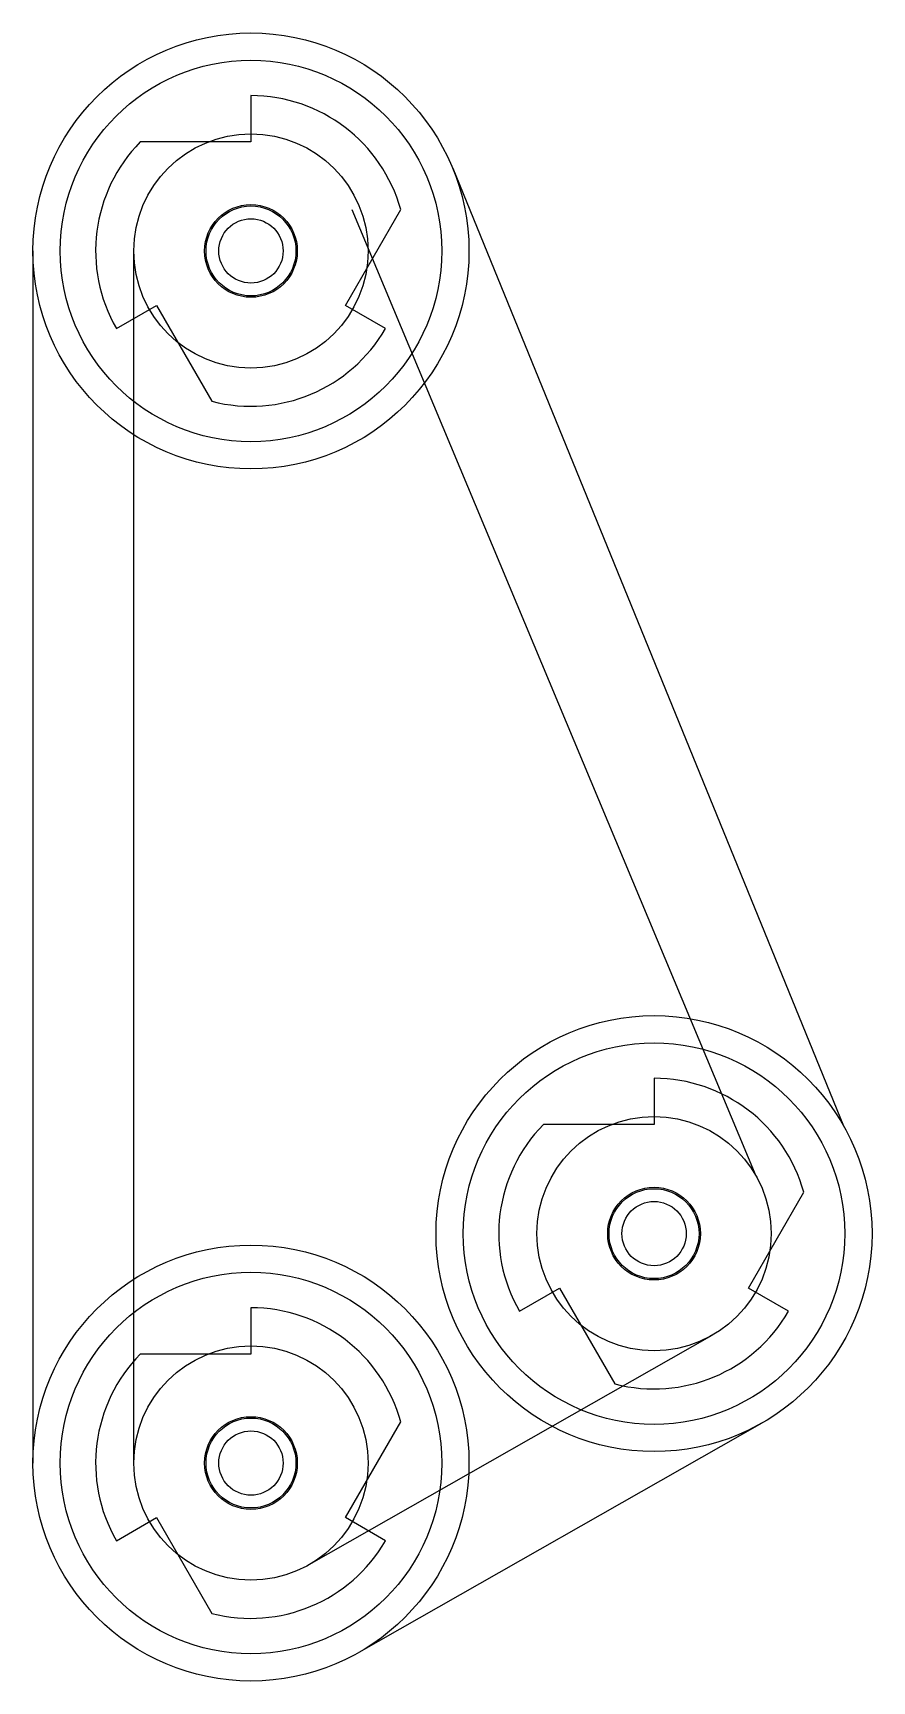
# Model space of a CAD drawing. Extents: x 0.5 to 2.04, y 15.92 to 18.95.
import ezdxf

# ---------------------------------------------------------------- set-up
doc = ezdxf.new("R2010")
doc.units = 0
doc.header["$LTSCALE"] = 5
doc.header["$MEASUREMENT"] = 0
for name, color, linetype in [('Z0_BOTCOMP', 4, 'Continuous'), ('Z0_CUT500', 4, 'Continuous'), ('Z0_RUBBER', 2, 'Continuous'), ('Z0_TOPCOMP', 6, 'Continuous')]:
    doc.layers.add(name, color=color, linetype=linetype)

msp = doc.modelspace()

# ---------------------------------------------------------------- linework, layer by layer
at = {"layer": 'Z0_BOTCOMP', "color": 4, "linetype": 'Continuous', "lineweight": 25}
for p, q in [((0.9, 18.8324), (0.9, 18.7474)), ((0.9, 18.7474), (0.697, 18.7474)), ((1.0732, 18.4474), (1.1747, 18.6233)), ((0.6532, 18.4049), (0.7268, 18.4474)), ((0.7268, 18.4474), (0.8283, 18.2716)), ((1.1468, 18.4049), (1.0732, 18.4474)), ((1.6396, 17.0291), (1.6396, 16.9441)), ((1.6396, 16.9441), (1.4365, 16.9441)), ((1.8128, 16.6441), (1.9143, 16.8199)), ((1.3928, 16.6016), (1.4664, 16.6441)), ((1.4664, 16.6441), (1.5679, 16.4682)), ((1.8864, 16.6016), (1.8128, 16.6441)), ((0.9, 16.6081), (0.9, 16.5231)), ((0.9, 16.5231), (0.697, 16.5231)), ((1.0732, 16.2231), (1.1747, 16.3989)), ((0.6532, 16.1806), (0.7268, 16.2231)), ((0.7268, 16.2231), (0.8283, 16.0472)), ((1.1468, 16.1806), (1.0732, 16.2231))]:
    msp.add_line(p, q, dxfattribs=at)
for centre, radius in [((0.9, 18.5474), 0.085), ((0.9, 18.5474), 0.059), ((1.6396, 16.7441), 0.085), ((1.6396, 16.7441), 0.059), ((0.9, 16.3231), 0.085), ((0.9, 16.3231), 0.059)]:
    msp.add_circle(centre, radius, dxfattribs=at)
for centre, start, end in [((0.9, 18.5474), 15.4321, 90), ((0.9, 18.5474), 135.4321, -150), ((0.9, 18.5474), -104.5679, -30), ((1.6396, 16.7441), 15.4321, 90), ((1.6396, 16.7441), 135.4321, -150), ((0.9, 16.3231), 15.4321, 90), ((1.6396, 16.7441), -104.5679, -30), ((0.9, 16.3231), 135.4321, -150), ((0.9, 16.3231), -104.5679, -30)]:
    msp.add_arc(centre, 0.285, start, end, dxfattribs=at)
at = {"layer": 'Z0_CUT500', "color": 5, "linetype": 'Continuous', "lineweight": 25}
for centre in [(0.9, 18.5474), (1.6396, 16.7441), (0.9, 16.3231)]:
    msp.add_circle(centre, 0.0825, dxfattribs=at)
at = {"layer": 'Z0_RUBBER', "color": 2, "linetype": 'Continuous', "lineweight": 25}
for p, q in [((1.2701, 18.6992), (1.9872, 16.942)), ((1.085, 18.6233), (1.8264, 16.8504)), ((0.5, 18.5474), (0.5, 16.3231)), ((0.685, 16.3231), (0.685, 18.5474)), ((1.7459, 16.5572), (1.0064, 16.1362)), ((1.8375, 16.3964), (1.0979, 15.9754))]:
    msp.add_line(p, q, dxfattribs=at)
for centre, radius in [((0.9, 18.5474), 0.4), ((0.9, 18.5474), 0.215), ((1.6396, 16.7441), 0.4), ((1.6396, 16.7441), 0.215), ((0.9, 16.3231), 0.4), ((0.9, 16.3231), 0.215)]:
    msp.add_circle(centre, radius, dxfattribs=at)
at = {"layer": 'Z0_TOPCOMP', "color": 6, "linetype": 'Continuous', "lineweight": 25}
for centre in [(0.9, 18.5474), (1.6396, 16.7441), (0.9, 16.3231)]:
    msp.add_circle(centre, 0.35, dxfattribs=at)

doc.saveas('drawing.dxf')
